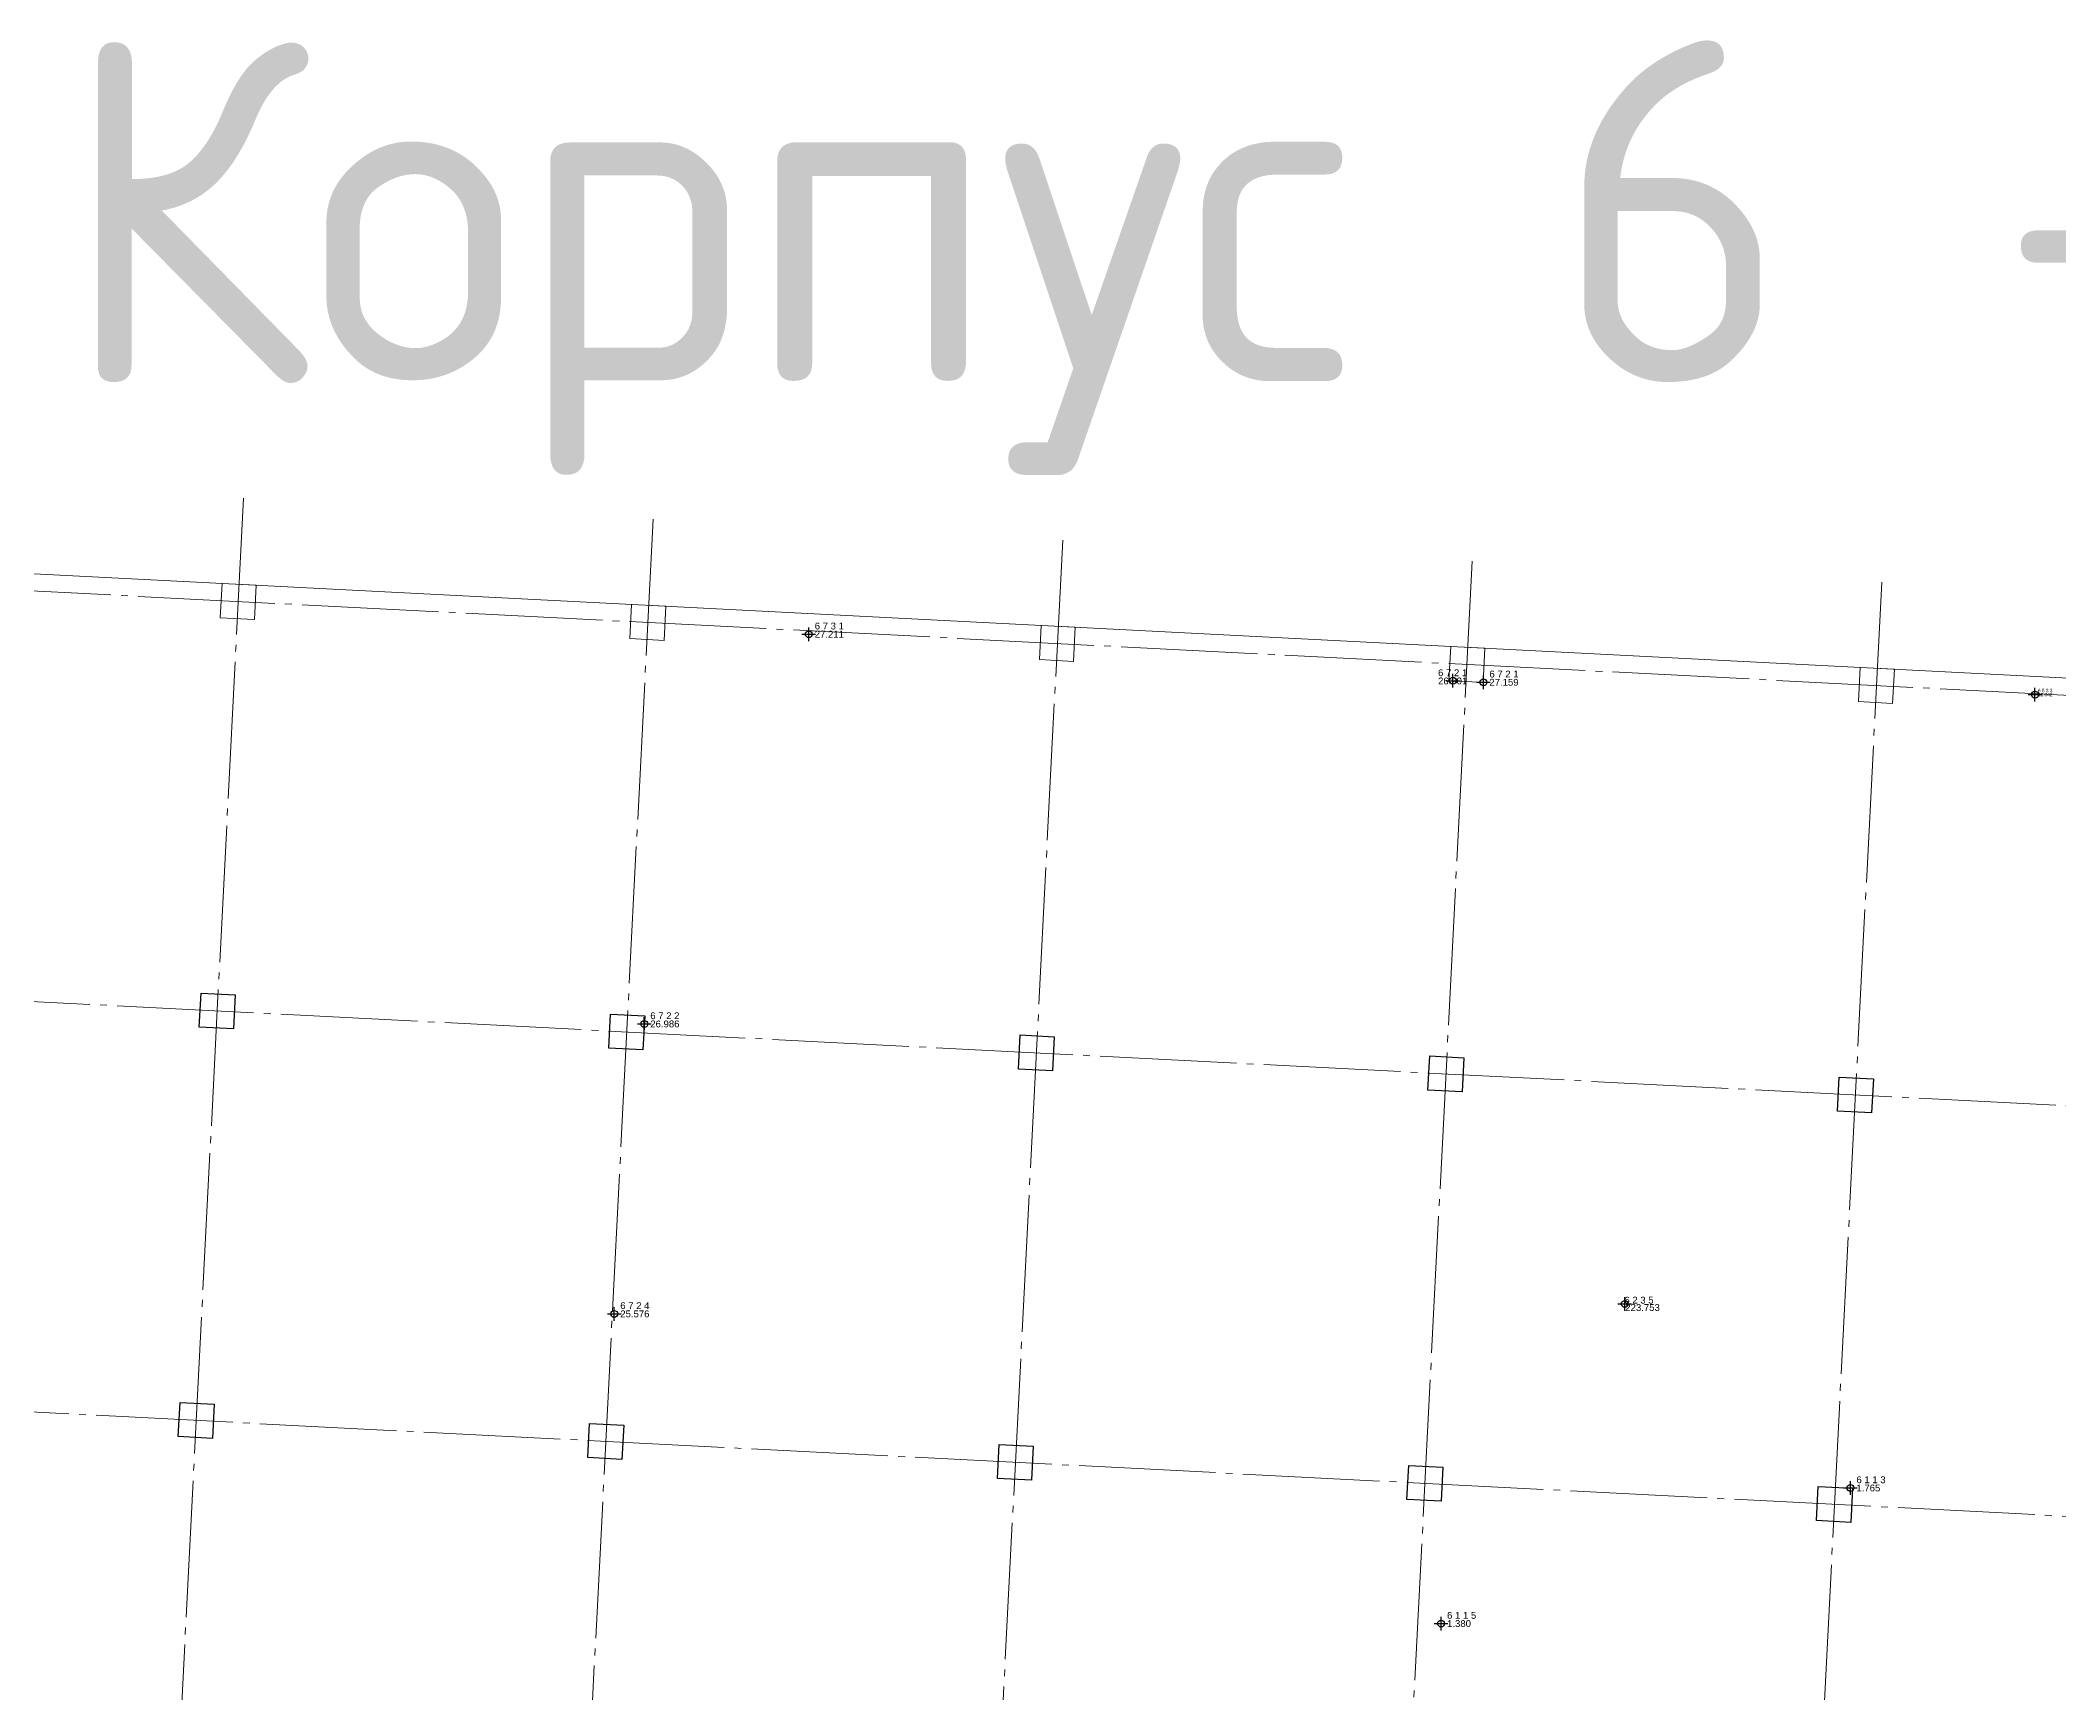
# Model space of a CAD drawing. Header units: millimetres. Extents: x -21314 to -21213, y 38223 to 38274.
# Drawn here: x -21292.67 to -21263.12, y 38250.04 to 38274.23 of the extents above; entities that cross this region are included whole.
import ezdxf

# ---------------------------------------------------------------- set-up
doc = ezdxf.new("R2010")
doc.units = ezdxf.units.MM
doc.header["$PDMODE"] = 34
doc.header["$PDSIZE"] = 0.1
doc.linetypes.add('HIDDEN2', pattern=[4.7625, 3.175, -1.5875])
doc.linetypes.add('ГОСТ 2.303 5', pattern=[24, 20, -1.5, 1, -1.5])
for name, color, linetype in [('C-ANNO', 7, 'Continuous'), ('КЖ_опалубка стен', 7, 'Continuous'), ('Номер_cw_GPT', 7, 'Continuous'), ('Номер_GRO', 7, 'Continuous'), ('Отметка_cw_GPT', 7, 'Continuous'), ('Отметка_GRO', 7, 'Continuous'), ('Пикет_cw_GPT', 7, 'Continuous'), ('Пикет_GRO', 7, 'Continuous')]:
    doc.layers.add(name, color=color, linetype=linetype)
for name, color, linetype, lineweight in [('ка', 7, 'Continuous', 30), ('КЖ_колонны', 7, 'Continuous', 15), ('СПДС_ОСИ', 1, 'ГОСТ 2.303 5', 15)]:
    doc.layers.add(name, color=color, linetype=linetype, lineweight=lineweight)
doc.styles.add('AxeAndPointZ', font='arial.ttf')
doc.styles.get("Standard").update_dxf_attribs({"font": 'arial.ttf'})
doc.styles.add('ГОСТ', font='GOST Common.ttf', dxfattribs={"width": 0.9})

# ---------------------------------------------------------------- blocks, each defined once
blk = doc.blocks.new('т34р5и4')
at = {"layer": 'КЖ_колонны'}
for p, q in [((-21290.035, 38265.786), (-21290.009, 38266.285)), ((-21290.009, 38266.285), (-21289.51, 38266.26)), ((-21289.51, 38266.26), (-21289.535, 38265.76)), ((-21284.043, 38265.479), (-21284.017, 38265.978)), ((-21284.017, 38265.978), (-21283.518, 38265.953)), ((-21283.518, 38265.953), (-21283.543, 38265.453)), ((-21289.535, 38265.76), (-21290.035, 38265.786)), ((-21278.051, 38265.172), (-21278.025, 38265.671)), ((-21278.025, 38265.671), (-21277.526, 38265.645)), ((-21277.526, 38265.645), (-21277.551, 38265.146)), ((-21283.543, 38265.453), (-21284.043, 38265.479)), ((-21272.058, 38264.865), (-21272.033, 38265.364)), ((-21272.033, 38265.364), (-21271.533, 38265.338)), ((-21271.533, 38265.338), (-21271.559, 38264.839)), ((-21277.551, 38265.146), (-21278.051, 38265.172)), ((-21266.066, 38264.557), (-21266.041, 38265.057)), ((-21266.041, 38265.057), (-21265.541, 38265.031)), ((-21265.541, 38265.031), (-21265.567, 38264.532)), ((-21271.559, 38264.839), (-21272.058, 38264.865)), ((-21265.567, 38264.532), (-21266.066, 38264.557))]:
    blk.add_line(p, q, dxfattribs=at)
at = {"layer": 'КЖ_опалубка стен', "linetype": 'HIDDEN2', "ltscale": 100}
for p, q in [((-21290.342, 38259.794), (-21290.316, 38260.293)), ((-21290.316, 38260.293), (-21289.817, 38260.268)), ((-21289.817, 38260.268), (-21289.843, 38259.768)), ((-21284.35, 38259.487), (-21284.324, 38259.986)), ((-21284.324, 38259.986), (-21283.825, 38259.96)), ((-21283.825, 38259.96), (-21283.851, 38259.461)), ((-21289.843, 38259.768), (-21290.342, 38259.794)), ((-21278.358, 38259.18), (-21278.332, 38259.679)), ((-21278.332, 38259.679), (-21277.833, 38259.653)), ((-21277.833, 38259.653), (-21277.858, 38259.154)), ((-21283.851, 38259.461), (-21284.35, 38259.487)), ((-21272.366, 38258.872), (-21272.34, 38259.372)), ((-21272.34, 38259.372), (-21271.841, 38259.346)), ((-21271.841, 38259.346), (-21271.866, 38258.847)), ((-21277.858, 38259.154), (-21278.358, 38259.18)), ((-21266.373, 38258.565), (-21266.348, 38259.064)), ((-21266.348, 38259.064), (-21265.849, 38259.039)), ((-21271.866, 38258.847), (-21272.366, 38258.872)), ((-21265.849, 38259.039), (-21265.874, 38258.54)), ((-21265.874, 38258.54), (-21266.373, 38258.565)), ((-21290.649, 38253.802), (-21290.624, 38254.301)), ((-21290.624, 38254.301), (-21290.124, 38254.275)), ((-21290.124, 38254.275), (-21290.15, 38253.776)), ((-21290.15, 38253.776), (-21290.649, 38253.802)), ((-21284.657, 38253.495), (-21284.631, 38253.994)), ((-21284.631, 38253.994), (-21284.132, 38253.968)), ((-21284.132, 38253.968), (-21284.158, 38253.469)), ((-21284.158, 38253.469), (-21284.657, 38253.495)), ((-21278.665, 38253.187), (-21278.639, 38253.687)), ((-21278.639, 38253.687), (-21278.14, 38253.661)), ((-21278.14, 38253.661), (-21278.166, 38253.162)), ((-21278.166, 38253.162), (-21278.665, 38253.187)), ((-21272.673, 38252.88), (-21272.647, 38253.38)), ((-21272.647, 38253.38), (-21272.148, 38253.354)), ((-21272.148, 38253.354), (-21272.173, 38252.855)), ((-21272.173, 38252.855), (-21272.673, 38252.88)), ((-21266.681, 38252.573), (-21266.655, 38253.072)), ((-21266.655, 38253.072), (-21266.156, 38253.047)), ((-21266.156, 38253.047), (-21266.181, 38252.547)), ((-21266.181, 38252.547), (-21266.681, 38252.573))]:
    blk.add_line(p, q, dxfattribs=at)
at = {"layer": 'СПДС_ОСИ', "linetype": 'ГОСТ 2.303 5', "lineweight": 15, "ltscale": 0.1}
for points in [[(-21289.695, 38267.536), (-21291.751, 38227.424), (-21291.777, 38226.924)], [(-21310.911, 38267.107), (-21310.411, 38267.081), (-21214.136, 38262.145)], [(-21283.703, 38267.229), (-21285.759, 38227.116), (-21285.785, 38226.617)], [(-21277.71, 38266.922), (-21279.731, 38227.508)], [(-21271.718, 38266.615), (-21273.739, 38227.201)], [(-21265.726, 38266.307), (-21267.747, 38226.894)], [(-21311.218, 38261.114), (-21310.719, 38261.089), (-21214.443, 38256.153)], [(-21311.525, 38255.122), (-21311.026, 38255.097), (-21214.75, 38250.161)]]:
    blk.add_lwpolyline(points, dxfattribs=at)

msp = doc.modelspace()

# ---------------------------------------------------------------- linework, layer by layer
at = {"layer": 'ка', "lineweight": 15}
msp.add_lwpolyline([(-21307.986, 38267.207), (-21217.055, 38262.545), (-21218.924, 38226.093), (-21309.854, 38230.755)], close=True, dxfattribs=at)
at = {"layer": 'Пикет_cw_GPT', "color": 121}
msp.add_point((-21263.485, 38264.66, 18.042), dxfattribs=at)
at = {"layer": 'Пикет_cw_GPT', "color": 1}
msp.add_point((-21269.486, 38255.744, 223.752), dxfattribs=at)
at = {"layer": 'Пикет_GRO', "color": 111}
for p in [(-21281.425, 38265.544, 27.211), (-21272, 38264.863, 26.901), (-21271.554, 38264.841, 27.159), (-21283.831, 38259.841, 26.986), (-21284.27, 38255.598, 25.576), (-21266.184, 38253.05, 1.765), (-21272.173, 38251.066, 1.38)]:
    msp.add_point(p, dxfattribs=at)

# ---------------------------------------------------------------- block references
msp.add_blockref('т34р5и4', (0, 0))

# ---------------------------------------------------------------- texts
at = {"layer": 'C-ANNO', "linetype": 'Continuous', "lineweight": 5, "style": 'ГОСТ'}
msp.add_text('Корпус 6 - 217.70', height=5, dxfattribs=at).set_placement((-21292.384, 38269.234, 218.095))
at = {"layer": 'Номер_cw_GPT', "color": 231, "style": 'AxeAndPointZ'}
msp.add_text('6 5 3 3', height=0.05, dxfattribs=at).set_placement((-21263.442, 38264.695, 18.042))
at = {"layer": 'Номер_cw_GPT', "color": 231}
msp.add_text('6 2 3 5', height=0.1, dxfattribs=at).set_placement((-21269.492, 38255.749, 223.751))
at = {"layer": 'Номер_GRO', "color": 30}
for s, p in [('6 7 3 1', (-21281.338, 38265.614, 27.211)), ('6 7 2 1', (-21272.218, 38264.93, 26.901)), ('6 7 2 1', (-21271.467, 38264.911, 27.159)), ('6 7 2 2', (-21283.744, 38259.911, 26.986)), ('6 7 2 4', (-21284.183, 38255.668, 25.576)), ('6 1 1 3', (-21266.097, 38253.12, 1.765)), ('6 1 1 5', (-21272.086, 38251.136, 1.38))]:
    msp.add_text(s, height=0.1, dxfattribs=at).set_placement(p)
at = {"layer": 'Отметка_cw_GPT', "color": 191, "style": 'AxeAndPointZ'}
msp.add_text('18.042', height=0.05, dxfattribs=at).set_placement((-21263.442, 38264.635, 18.042))
at = {"layer": 'Отметка_cw_GPT', "color": 191}
msp.add_text('223.753', height=0.1, dxfattribs=at).set_placement((-21269.478, 38255.641, 223.752))
at = {"layer": 'Отметка_GRO', "color": 240}
for s, p in [('27.211', (-21281.338, 38265.494, 27.211)), ('26.901', (-21272.218, 38264.81, 26.901)), ('27.159', (-21271.467, 38264.791, 27.159)), ('26.986', (-21283.744, 38259.791, 26.986)), ('25.576', (-21284.183, 38255.548, 25.576)), ('1.765', (-21266.097, 38253, 1.765)), ('1.380', (-21272.086, 38251.016, 1.38))]:
    msp.add_text(s, height=0.1, dxfattribs=at).set_placement(p)

doc.saveas('drawing.dxf')
